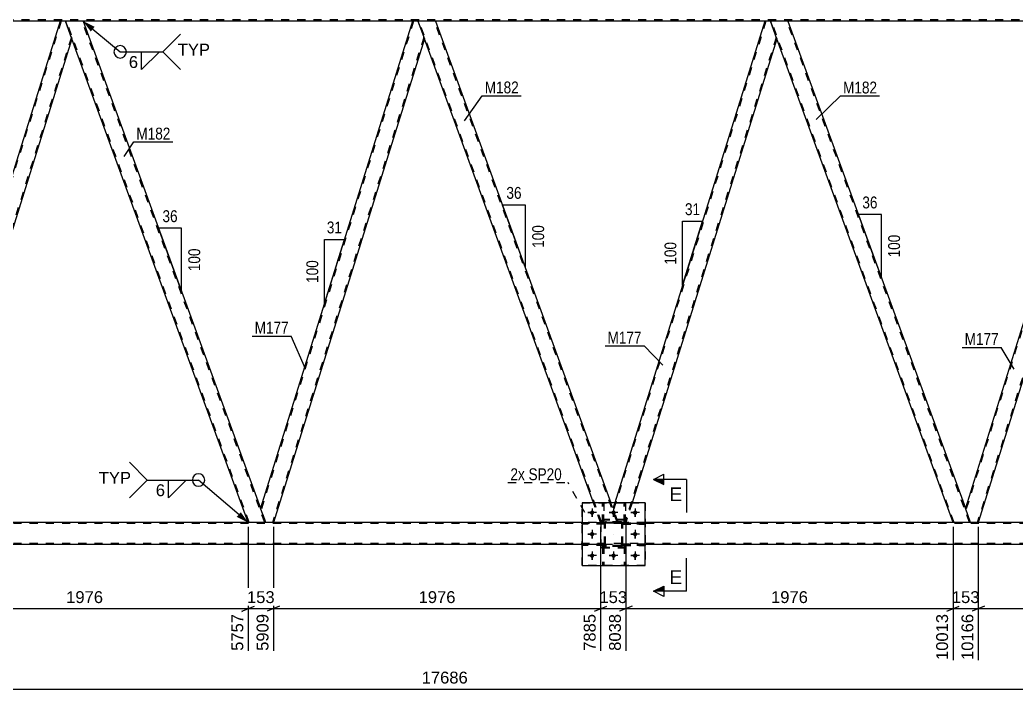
# Model space of a CAD drawing. Header units: millimetres. Extents: x 0 to 841, y 0 to 594.
# Drawn here: x 300 to 540.6, y 267.3 to 429.1 of the extents above; entities that cross this region are included whole.
import ezdxf

# ---------------------------------------------------------------- set-up
doc = ezdxf.new("R2010")
doc.units = ezdxf.units.MM
doc.linetypes.add('DXK_LINE_DOT2', pattern=[3.9198, 1.9599, -1.9599])
doc.linetypes.add('DXK_LINE_DOT3', pattern=[5.9187, 2.979, -0.9799, 0.9799, -0.9799])
doc.styles.add('Arial', font='ARIAL.TTF', dxfattribs={"height": 0.2})
doc.styles.add('Arial Narrow', font='ARIALN.TTF', dxfattribs={"height": 0.2})

# ---------------------------------------------------------------- blocks, each defined once
blk = doc.blocks.new('Part-317306913-2497 - 2138')
at = {"color": 7, "linetype": 'DXK_LINE_DOT2'}
for p, q in [((446.37, 308.35), (440.37, 308.35)), ((440.37, 301.55), (440.37, 308.35)), ((446.37, 301.55), (446.37, 308.35)), ((446.37, 301.55), (440.37, 301.55))]:
    blk.add_line(p, q, dxfattribs=at)
blk = doc.blocks.new('Part-317306913-2244 - 2138')
at = {"color": 7, "linetype": 'DXK_LINE_DOT2'}
for p, q in [((719.75, 307.36), (125.49, 307.36)), ((450.97, 307.6), (435.77, 307.6)), ((719.75, 302.56), (124.86, 302.56)), ((450.97, 302.32), (435.77, 302.32))]:
    blk.add_line(p, q, dxfattribs=at)
at = {"color": 2, "linetype": 'Continuous'}
for p, q in [((435.77, 307.6), (280.7, 307.6)), ((606.04, 307.6), (450.97, 307.6)), ((435.77, 302.32), (280.7, 302.32)), ((606.04, 302.32), (450.97, 302.32))]:
    blk.add_line(p, q, dxfattribs=at)
blk = doc.blocks.new('Part-317306913-2249 - 2138')
at = {"color": 7, "linetype": 'DXK_LINE_DOT2'}
for p, q in [((709.95, 429.14), (113.88, 429.14)), ((315.23, 428.82), (309.66, 428.82)), ((400.37, 428.82), (394.79, 428.82)), ((485.5, 428.82), (479.93, 428.82))]:
    blk.add_line(p, q, dxfattribs=at)
at = {"color": 2, "linetype": 'Continuous'}
for p, q in [((309.66, 428.82), (230.1, 428.82)), ((394.79, 428.82), (315.23, 428.82)), ((479.93, 428.82), (400.37, 428.82)), ((565.06, 428.82), (485.5, 428.82))]:
    blk.add_line(p, q, dxfattribs=at)
blk = doc.blocks.new('Bolt-317306913-2206 - 2138')
at = {"linetype": 'Continuous'}
for points in [[(438.69, 310.01, -1), (437.65, 310.01, -1)], [(443.89, 310.01, -1), (442.85, 310.01, -1)], [(449.09, 310.01, -1), (448.05, 310.01, -1)], [(438.69, 304.81, -1), (437.65, 304.81, -1)], [(449.09, 304.81, -1), (448.05, 304.81, -1)], [(438.69, 299.61, -1), (437.65, 299.61, -1)], [(443.89, 299.61, -1), (442.85, 299.61, -1)], [(449.09, 299.61, -1), (448.05, 299.61, -1)]]:
    blk.add_hatch(color=1, dxfattribs=at).paths.add_polyline_path(points)
at = {"color": 1, "linetype": 'Continuous'}
for p, q in [((438.17, 311.05), (438.17, 308.97)), ((443.37, 311.05), (443.37, 308.97)), ((448.57, 311.05), (448.57, 308.97)), ((439.21, 310.01), (437.13, 310.01)), ((444.41, 310.01), (442.33, 310.01)), ((449.61, 310.01), (447.53, 310.01)), ((438.17, 305.85), (438.17, 303.77)), ((448.57, 305.85), (448.57, 303.77)), ((439.21, 304.81), (437.13, 304.81)), ((449.61, 304.81), (447.53, 304.81)), ((439.21, 299.61), (437.13, 299.61)), ((438.17, 300.65), (438.17, 298.57)), ((444.41, 299.61), (442.33, 299.61)), ((443.37, 300.65), (443.37, 298.57)), ((449.61, 299.61), (447.53, 299.61)), ((448.57, 300.65), (448.57, 298.57))]:
    blk.add_line(p, q, dxfattribs=at)
blk = doc.blocks.new('Bolt-317306913-2207 - 2138')
at = {"color": 1, "linetype": 'Continuous'}
for p, q in [((438.17, 311.05), (438.17, 310.36)), ((443.37, 311.05), (443.37, 310.36)), ((448.57, 311.05), (448.57, 310.36)), ((437.13, 310.01), (437.82, 310.01)), ((438.17, 308.97), (438.17, 309.67)), ((439.21, 310.01), (438.52, 310.01)), ((442.33, 310.01), (443.02, 310.01)), ((443.37, 308.97), (443.37, 309.67)), ((444.41, 310.01), (443.72, 310.01)), ((447.53, 310.01), (448.22, 310.01)), ((448.57, 308.97), (448.57, 309.67)), ((449.61, 310.01), (448.92, 310.01)), ((438.17, 305.85), (438.17, 305.16)), ((448.57, 305.85), (448.57, 305.16)), ((437.13, 304.81), (437.82, 304.81)), ((438.17, 303.77), (438.17, 304.47)), ((439.21, 304.81), (438.52, 304.81)), ((447.53, 304.81), (448.22, 304.81)), ((448.57, 303.77), (448.57, 304.47)), ((449.61, 304.81), (448.92, 304.81)), ((437.13, 299.61), (437.82, 299.61)), ((438.17, 300.65), (438.17, 299.96)), ((438.17, 298.57), (438.17, 299.27)), ((439.21, 299.61), (438.52, 299.61)), ((442.33, 299.61), (443.02, 299.61)), ((443.37, 300.65), (443.37, 299.96)), ((443.37, 298.57), (443.37, 299.27)), ((444.41, 299.61), (443.72, 299.61)), ((447.53, 299.61), (448.22, 299.61)), ((448.57, 300.65), (448.57, 299.96)), ((448.57, 298.57), (448.57, 299.27)), ((449.61, 299.61), (448.92, 299.61))]:
    blk.add_line(p, q, dxfattribs=at)
blk = doc.blocks.new('Part-317306913-2583 - 2138')
at = {"color": 7, "linetype": 'DXK_LINE_DOT2'}
for p, q in [((309.91, 428.82), (273.09, 310.7)), ((312.39, 424.94), (275.81, 307.6)), ((273.37, 312.41), (272.96, 311.07)), ((274.22, 307.6), (272.96, 311.07)), ((277.56, 312.41), (276.06, 307.6)), ((276.06, 307.6), (274.22, 307.6))]:
    blk.add_line(p, q, dxfattribs=at)
at = {"color": 2, "linetype": 'Continuous'}
for p, q in [((309.66, 428.82), (273.37, 312.41)), ((310.98, 428.82), (309.66, 428.82)), ((312.52, 424.57), (310.98, 428.82)), ((312.52, 424.57), (277.56, 312.41))]:
    blk.add_line(p, q, dxfattribs=at)
blk = doc.blocks.new('Part-317306913-2613 - 2138')
at = {"color": 2, "linetype": 'Continuous'}
for p, q in [((485.5, 428.82), (481.24, 428.82)), ((485.5, 428.82), (528.36, 311.07)), ((525.36, 307.6), (482.79, 424.57))]:
    blk.add_line(p, q, dxfattribs=at)
at = {"color": 7, "linetype": 'DXK_LINE_DOT2'}
for p, q in [((481.24, 428.82), (482.79, 424.57)), ((525.62, 307.6), (481.5, 428.82)), ((481.5, 428.82), (481.52, 428.82)), ((529.37, 307.6), (485.25, 428.82)), ((529.62, 307.6), (528.36, 311.07)), ((529.62, 307.6), (525.36, 307.6))]:
    blk.add_line(p, q, dxfattribs=at)
blk = doc.blocks.new('Part-317306913-2473 - 2138')
at = {"color": 2, "linetype": 'Continuous'}
for p, q in [((450.97, 312.41), (435.77, 312.41)), ((435.77, 312.41), (435.77, 297.21)), ((450.97, 297.21), (450.97, 312.41)), ((435.77, 297.21), (450.97, 297.21))]:
    blk.add_line(p, q, dxfattribs=at)
blk = doc.blocks.new('Part-317306913-2478 - 2138')
at = {"color": 7, "linetype": 'DXK_LINE_DOT2'}
for p, q in [((435.77, 297.21), (435.77, 312.41)), ((435.77, 312.41), (450.97, 312.41)), ((450.97, 312.41), (450.97, 297.21)), ((450.97, 297.21), (435.77, 297.21))]:
    blk.add_line(p, q, dxfattribs=at)
blk = doc.blocks.new('Part-317306913-2479 - 2138')
at = {"color": 7, "linetype": 'DXK_LINE_DOT2'}
for p, q in [((445.57, 307.25), (445.57, 307.57)), ((445.57, 307.57), (450.97, 307.57)), ((450.97, 307.25), (445.57, 307.25)), ((446.17, 307.25), (446.17, 307.57)), ((450.97, 307.57), (450.97, 307.25))]:
    blk.add_line(p, q, dxfattribs=at)
blk = doc.blocks.new('Part-317306913-2480 - 2138')
at = {"color": 7, "linetype": 'DXK_LINE_DOT2'}
for p, q in [((445.57, 302.05), (445.57, 302.37)), ((445.57, 302.37), (450.97, 302.37)), ((450.97, 302.05), (445.57, 302.05)), ((446.17, 302.05), (446.17, 302.37)), ((450.97, 302.37), (450.97, 302.05))]:
    blk.add_line(p, q, dxfattribs=at)
blk = doc.blocks.new('Part-317306913-2481 - 2138')
at = {"color": 7, "linetype": 'DXK_LINE_DOT2'}
for p, q in [((441.17, 307.57), (435.77, 307.57)), ((435.77, 307.25), (435.77, 307.57)), ((441.17, 307.25), (435.77, 307.25)), ((440.57, 307.25), (440.57, 307.57)), ((441.17, 307.57), (441.17, 307.25))]:
    blk.add_line(p, q, dxfattribs=at)
blk = doc.blocks.new('Part-317306913-2482 - 2138')
at = {"color": 7, "linetype": 'DXK_LINE_DOT2'}
for p, q in [((441.17, 302.37), (435.77, 302.37)), ((435.77, 302.05), (435.77, 302.37)), ((441.17, 302.05), (435.77, 302.05)), ((440.57, 302.05), (440.57, 302.37)), ((441.17, 302.37), (441.17, 302.05))]:
    blk.add_line(p, q, dxfattribs=at)
blk = doc.blocks.new('Part-317306913-2483 - 2138')
at = {"color": 2, "linetype": 'Continuous'}
for p, q in [((440.72, 312.41), (440.72, 312.41)), ((441.04, 312.41), (440.72, 312.41)), ((441.04, 312.41), (441.04, 312.41))]:
    blk.add_line(p, q, dxfattribs=at)
at = {"color": 7, "linetype": 'DXK_LINE_DOT2'}
for p, q in [((440.72, 307.57), (440.72, 312.41)), ((441.04, 307.57), (441.04, 312.41)), ((440.72, 308.17), (441.04, 308.17)), ((441.04, 307.57), (440.72, 307.57))]:
    blk.add_line(p, q, dxfattribs=at)
blk = doc.blocks.new('Part-317306913-2484 - 2138')
at = {"color": 2, "linetype": 'Continuous'}
for p, q in [((445.92, 312.41), (445.92, 312.41)), ((446.24, 312.41), (445.92, 312.41)), ((446.24, 312.41), (446.24, 312.41))]:
    blk.add_line(p, q, dxfattribs=at)
at = {"color": 7, "linetype": 'DXK_LINE_DOT2'}
for p, q in [((445.92, 307.57), (445.92, 312.41)), ((446.24, 307.57), (446.24, 312.41)), ((445.92, 308.17), (446.24, 308.17)), ((446.24, 307.57), (445.92, 307.57))]:
    blk.add_line(p, q, dxfattribs=at)
blk = doc.blocks.new('Part-317306913-2485 - 2138')
at = {"color": 7, "linetype": 'DXK_LINE_DOT2'}
for p, q in [((441.04, 302.05), (440.72, 302.05)), ((440.72, 302.05), (440.72, 297.21)), ((440.72, 301.45), (441.04, 301.45)), ((441.04, 302.05), (441.04, 297.21)), ((440.72, 297.21), (441.04, 297.21))]:
    blk.add_line(p, q, dxfattribs=at)
blk = doc.blocks.new('Part-317306913-2486 - 2138')
at = {"color": 7, "linetype": 'DXK_LINE_DOT2'}
for p, q in [((446.24, 302.05), (445.92, 302.05)), ((445.92, 302.05), (445.92, 297.21)), ((445.92, 301.45), (446.24, 301.45)), ((446.24, 302.05), (446.24, 297.21)), ((445.92, 297.21), (446.24, 297.21))]:
    blk.add_line(p, q, dxfattribs=at)
blk = doc.blocks.new('Part-317306913-2487 - 2138')
at = {"color": 7, "linetype": 'DXK_LINE_DOT2'}
for p, q in [((441.17, 307.33), (441.21, 307.52)), ((441.21, 307.52), (441.17, 307.33)), ((441.17, 302.29), (441.17, 307.33)), ((441.41, 307.33), (441.43, 307.42)), ((441.41, 302.29), (441.41, 307.33)), ((441.43, 307.42), (441.48, 307.5)), ((441.47, 307.78), (441.65, 307.81)), ((441.65, 307.81), (441.47, 307.78)), ((441.48, 307.5), (441.56, 307.55)), ((441.56, 307.55), (441.65, 307.57)), ((445.09, 307.81), (441.65, 307.81)), ((441.65, 307.57), (445.09, 307.57)), ((445.09, 307.81), (445.27, 307.78)), ((445.27, 307.78), (445.09, 307.81)), ((445.09, 307.57), (445.18, 307.55)), ((445.18, 307.55), (445.26, 307.5)), ((445.26, 307.5), (445.31, 307.42)), ((445.31, 307.42), (445.33, 307.33)), ((445.33, 302.29), (445.33, 307.33)), ((445.53, 307.52), (445.57, 307.33)), ((445.57, 307.33), (445.53, 307.52)), ((445.57, 302.29), (445.57, 307.33)), ((441.21, 302.11), (441.17, 302.29)), ((441.17, 302.29), (441.21, 302.11)), ((441.43, 302.2), (441.41, 302.29)), ((441.48, 302.12), (441.43, 302.2)), ((441.65, 301.81), (441.47, 301.85)), ((441.47, 301.85), (441.65, 301.81)), ((441.56, 302.07), (441.48, 302.12)), ((441.65, 302.05), (441.56, 302.07)), ((445.09, 302.05), (441.65, 302.05)), ((445.09, 301.81), (441.65, 301.81)), ((445.18, 302.07), (445.09, 302.05)), ((445.27, 301.85), (445.09, 301.81)), ((445.09, 301.81), (445.27, 301.85)), ((445.26, 302.12), (445.18, 302.07)), ((445.31, 302.2), (445.26, 302.12)), ((445.33, 302.29), (445.31, 302.2)), ((445.57, 302.29), (445.53, 302.11)), ((445.53, 302.11), (445.57, 302.29))]:
    blk.add_line(p, q, dxfattribs=at)
at = {"color": 7, "linetype": 'DXK_LINE_DOT3'}
blk.add_line((443.37, 304.81), (443.37, 304.81), dxfattribs=at)
at = {"color": 7, "linetype": 'DXK_LINE_DOT2'}
for centre, start, end in [((441.65, 307.33), 112.5, 157.5), ((441.65, 307.33), 112.5, 157.5), ((445.09, 307.33), 22.5, 67.5), ((445.09, 307.33), 22.5, 67.5), ((441.65, 302.29), 202.5, 247.5), ((441.65, 302.29), 202.5, 247.5), ((445.09, 302.29), 292.5, 337.5), ((445.09, 302.29), 292.5, 337.5)]:
    blk.add_arc(centre, 0.48, start, end, dxfattribs=at)
blk = doc.blocks.new('Part-317306913-2488 - 2138')
at = {"color": 7, "linetype": 'DXK_LINE_DOT2'}
for p, q in [((450.97, 307.57), (445.57, 307.57)), ((445.57, 307.57), (445.57, 307.25)), ((445.57, 307.25), (450.97, 307.25)), ((446.17, 307.25), (446.17, 307.57)), ((450.97, 307.25), (450.97, 307.57))]:
    blk.add_line(p, q, dxfattribs=at)
blk = doc.blocks.new('Part-317306913-2489 - 2138')
at = {"color": 7, "linetype": 'DXK_LINE_DOT2'}
for p, q in [((450.97, 302.37), (445.57, 302.37)), ((445.57, 302.37), (445.57, 302.05)), ((445.57, 302.05), (450.97, 302.05)), ((446.17, 302.05), (446.17, 302.37)), ((450.97, 302.05), (450.97, 302.37))]:
    blk.add_line(p, q, dxfattribs=at)
blk = doc.blocks.new('Part-317306913-2623 - 2138')
at = {"color": 2, "linetype": 'Continuous'}
for p, q in [((315.23, 428.82), (310.98, 428.82)), ((315.23, 428.82), (358.09, 311.07)), ((355.1, 307.6), (312.52, 424.57))]:
    blk.add_line(p, q, dxfattribs=at)
at = {"color": 7, "linetype": 'DXK_LINE_DOT2'}
for p, q in [((310.98, 428.82), (312.52, 424.57)), ((355.35, 307.6), (311.23, 428.82)), ((311.23, 428.82), (311.25, 428.82)), ((359.1, 307.6), (314.98, 428.82)), ((359.35, 307.6), (358.09, 311.07)), ((359.35, 307.6), (355.1, 307.6))]:
    blk.add_line(p, q, dxfattribs=at)
blk = doc.blocks.new('Part-317306913-2490 - 2138')
at = {"color": 7, "linetype": 'DXK_LINE_DOT2'}
for p, q in [((441.17, 307.57), (435.77, 307.57)), ((435.77, 307.57), (435.77, 307.25)), ((441.17, 307.25), (435.77, 307.25)), ((440.57, 307.25), (440.57, 307.57)), ((441.17, 307.25), (441.17, 307.57))]:
    blk.add_line(p, q, dxfattribs=at)
blk = doc.blocks.new('Part-317306913-2491 - 2138')
at = {"color": 7, "linetype": 'DXK_LINE_DOT2'}
for p, q in [((441.17, 302.37), (435.77, 302.37)), ((435.77, 302.37), (435.77, 302.05)), ((441.17, 302.05), (435.77, 302.05)), ((440.57, 302.05), (440.57, 302.37)), ((441.17, 302.05), (441.17, 302.37))]:
    blk.add_line(p, q, dxfattribs=at)
blk = doc.blocks.new('Part-317306913-2573 - 2138')
at = {"color": 7, "linetype": 'DXK_LINE_DOT2'}
for p, q in [((480.18, 428.82), (443.36, 310.7)), ((482.66, 424.94), (446.08, 307.6)), ((443.64, 312.41), (443.22, 311.07)), ((444.49, 307.6), (443.22, 311.07)), ((447.83, 312.41), (446.33, 307.6)), ((446.33, 307.6), (444.49, 307.6))]:
    blk.add_line(p, q, dxfattribs=at)
at = {"color": 2, "linetype": 'Continuous'}
for p, q in [((479.93, 428.82), (443.64, 312.41)), ((481.24, 428.82), (479.93, 428.82)), ((482.79, 424.57), (481.24, 428.82)), ((482.79, 424.57), (447.83, 312.41))]:
    blk.add_line(p, q, dxfattribs=at)
blk = doc.blocks.new('Part-317306913-2492 - 2138')
at = {"color": 7, "linetype": 'DXK_LINE_DOT2'}
for p, q in [((440.72, 307.57), (440.72, 312.41)), ((440.72, 312.41), (441.04, 312.41)), ((441.04, 312.41), (441.04, 307.57)), ((440.72, 308.17), (441.04, 308.17)), ((441.04, 307.57), (440.72, 307.57))]:
    blk.add_line(p, q, dxfattribs=at)
blk = doc.blocks.new('Part-317306913-2493 - 2138')
at = {"color": 7, "linetype": 'DXK_LINE_DOT2'}
for p, q in [((445.92, 307.57), (445.92, 312.41)), ((445.92, 312.41), (446.24, 312.41)), ((446.24, 312.41), (446.24, 307.57)), ((445.92, 308.17), (446.24, 308.17)), ((446.24, 307.57), (445.92, 307.57))]:
    blk.add_line(p, q, dxfattribs=at)
blk = doc.blocks.new('Part-317306913-2494 - 2138')
at = {"color": 7, "linetype": 'DXK_LINE_DOT2'}
for p, q in [((440.72, 302.05), (441.04, 302.05)), ((440.72, 302.05), (440.72, 297.21)), ((440.72, 301.45), (441.04, 301.45)), ((441.04, 302.05), (441.04, 297.21)), ((441.04, 297.21), (440.72, 297.21))]:
    blk.add_line(p, q, dxfattribs=at)
blk = doc.blocks.new('Part-317306913-2495 - 2138')
at = {"color": 7, "linetype": 'DXK_LINE_DOT2'}
for p, q in [((445.92, 302.05), (446.24, 302.05)), ((445.92, 302.05), (445.92, 297.21)), ((445.92, 301.45), (446.24, 301.45)), ((446.24, 302.05), (446.24, 297.21)), ((446.24, 297.21), (445.92, 297.21))]:
    blk.add_line(p, q, dxfattribs=at)
blk = doc.blocks.new('Part-317306913-2496 - 2138')
at = {"color": 7, "linetype": 'DXK_LINE_DOT2'}
for p, q in [((441.17, 307.33), (441.21, 307.52)), ((441.21, 307.52), (441.17, 307.33)), ((441.17, 302.29), (441.17, 307.33)), ((441.41, 307.33), (441.43, 307.42)), ((441.41, 302.29), (441.41, 307.33)), ((441.43, 307.42), (441.48, 307.5)), ((441.47, 307.78), (441.65, 307.81)), ((441.65, 307.81), (441.47, 307.78)), ((441.48, 307.5), (441.56, 307.55)), ((441.56, 307.55), (441.65, 307.57)), ((445.09, 307.81), (441.65, 307.81)), ((441.65, 307.57), (445.09, 307.57)), ((445.09, 307.81), (445.27, 307.78)), ((445.27, 307.78), (445.09, 307.81)), ((445.09, 307.57), (445.18, 307.55)), ((445.18, 307.55), (445.26, 307.5)), ((445.26, 307.5), (445.31, 307.42)), ((445.31, 307.42), (445.33, 307.33)), ((445.33, 302.29), (445.33, 307.33)), ((445.53, 307.52), (445.57, 307.33)), ((445.57, 307.33), (445.53, 307.52)), ((445.57, 302.29), (445.57, 307.33)), ((441.21, 302.11), (441.17, 302.29)), ((441.17, 302.29), (441.21, 302.11)), ((441.43, 302.2), (441.41, 302.29)), ((441.48, 302.12), (441.43, 302.2)), ((441.65, 301.81), (441.47, 301.85)), ((441.47, 301.85), (441.65, 301.81)), ((441.56, 302.07), (441.48, 302.12)), ((441.65, 302.05), (441.56, 302.07)), ((445.09, 302.05), (441.65, 302.05)), ((445.09, 301.81), (441.65, 301.81)), ((445.18, 302.07), (445.09, 302.05)), ((445.27, 301.85), (445.09, 301.81)), ((445.09, 301.81), (445.27, 301.85)), ((445.26, 302.12), (445.18, 302.07)), ((445.31, 302.2), (445.26, 302.12)), ((445.33, 302.29), (445.31, 302.2)), ((445.57, 302.29), (445.53, 302.11)), ((445.53, 302.11), (445.57, 302.29))]:
    blk.add_line(p, q, dxfattribs=at)
at = {"color": 7, "linetype": 'DXK_LINE_DOT3'}
blk.add_line((443.37, 304.81), (443.37, 304.81), dxfattribs=at)
at = {"color": 7, "linetype": 'DXK_LINE_DOT2'}
for centre, start, end in [((441.65, 307.33), 112.5, 157.5), ((441.65, 307.33), 112.5, 157.5), ((445.09, 307.33), 22.5, 67.5), ((445.09, 307.33), 22.5, 67.5), ((441.65, 302.29), 202.5, 247.5), ((441.65, 302.29), 202.5, 247.5), ((445.09, 302.29), 292.5, 337.5), ((445.09, 302.29), 292.5, 337.5)]:
    blk.add_arc(centre, 0.48, start, end, dxfattribs=at)
blk = doc.blocks.new('Part-317306913-2498 - 2138')
at = {"color": 7, "linetype": 'DXK_LINE_DOT2'}
for p, q in [((446.37, 308.21), (440.37, 308.21)), ((440.37, 301.41), (440.37, 308.21)), ((446.37, 301.41), (446.37, 308.21)), ((446.37, 301.41), (440.37, 301.41))]:
    blk.add_line(p, q, dxfattribs=at)
blk = doc.blocks.new('Part-317306913-2568 - 2138')
at = {"color": 2, "linetype": 'Continuous'}
for p, q in [((565.06, 428.82), (528.36, 311.07)), ((566.38, 428.82), (565.06, 428.82)), ((566.38, 428.82), (567.93, 424.57)), ((567.93, 424.57), (531.47, 307.6)), ((529.62, 307.6), (528.36, 311.07))]:
    blk.add_line(p, q, dxfattribs=at)
at = {"color": 7, "linetype": 'DXK_LINE_DOT2'}
for p, q in [((565.31, 428.82), (528.49, 310.7)), ((567.79, 424.94), (531.21, 307.6)), ((531.47, 307.6), (529.62, 307.6))]:
    blk.add_line(p, q, dxfattribs=at)
blk = doc.blocks.new('Part-317306913-2578 - 2138')
at = {"color": 2, "linetype": 'Continuous'}
for p, q in [((394.79, 428.82), (358.09, 311.07)), ((396.11, 428.82), (394.79, 428.82)), ((396.11, 428.82), (397.66, 424.57)), ((397.66, 424.57), (361.2, 307.6)), ((359.35, 307.6), (358.09, 311.07))]:
    blk.add_line(p, q, dxfattribs=at)
at = {"color": 7, "linetype": 'DXK_LINE_DOT2'}
for p, q in [((395.04, 428.82), (358.22, 310.7)), ((397.52, 424.94), (360.95, 307.6)), ((361.2, 307.6), (359.35, 307.6))]:
    blk.add_line(p, q, dxfattribs=at)
blk = doc.blocks.new('Part-317306913-2618 - 2138')
at = {"color": 2, "linetype": 'Continuous'}
for p, q in [((400.37, 428.82), (396.11, 428.82)), ((400.37, 428.82), (442.73, 312.41)), ((438.48, 312.41), (397.66, 424.57))]:
    blk.add_line(p, q, dxfattribs=at)
at = {"color": 7, "linetype": 'DXK_LINE_DOT2'}
for p, q in [((396.11, 428.82), (397.66, 424.57)), ((440.49, 307.6), (396.37, 428.82)), ((396.37, 428.82), (396.38, 428.82)), ((444.23, 307.6), (400.11, 428.82)), ((440.23, 307.6), (438.48, 312.41)), ((444.49, 307.6), (442.73, 312.41)), ((444.49, 307.6), (440.23, 307.6))]:
    blk.add_line(p, q, dxfattribs=at)
blk = doc.blocks.new('StraightDimension-317306913-8063 - 2138')
at = {"color": 7, "linetype": 'Continuous'}
for p, q in [((525.36, 306.6), (525.36, 274.38)), ((531.47, 306.6), (531.47, 274.38)), ((523.86, 286.2), (526.86, 287.4)), ((525.36, 286.8), (531.47, 286.8)), ((532.97, 287.4), (529.97, 286.2))]:
    blk.add_line(p, q, dxfattribs=at)
at = {"color": 0}
blk.add_wipeout([(532.35, 287.55), (532.35, 291.75), (524.48, 291.75), (524.48, 287.55)], dxfattribs=at)
at = {"color": 0, "linetype": 'Continuous'}
blk.add_wipeout([(530.87, 286.1), (526.67, 286.1), (526.67, 273.78), (530.87, 273.78)], dxfattribs=at)
at = {"color": 3, "style": 'Arial'}
blk.add_text('153', height=2.865, dxfattribs=at).set_placement((525.08, 288.15))
at = {"color": 3, "linetype": 'Continuous', "style": 'Arial'}
blk.add_text('10166', height=2.865, rotation=90.0002, dxfattribs=at).set_placement((530.27, 274.38))
blk = doc.blocks.new('StraightDimension-317306913-8065 - 2138')
at = {"color": 7, "linetype": 'Continuous'}
for p, q in [((440.23, 306.6), (440.23, 276.6)), ((446.33, 306.6), (446.33, 276.6)), ((438.73, 286.2), (441.73, 287.4)), ((440.23, 286.8), (446.33, 286.8)), ((447.83, 287.4), (444.83, 286.2))]:
    blk.add_line(p, q, dxfattribs=at)
at = {"color": 0}
blk.add_wipeout([(447.22, 287.55), (447.22, 291.75), (439.35, 291.75), (439.35, 287.55)], dxfattribs=at)
at = {"color": 0, "linetype": 'Continuous'}
blk.add_wipeout([(445.73, 286.1), (441.53, 286.1), (441.53, 276), (445.73, 276)], dxfattribs=at)
at = {"color": 3, "style": 'Arial'}
blk.add_text('153', height=2.865, dxfattribs=at).set_placement((439.95, 288.15))
at = {"color": 3, "linetype": 'Continuous', "style": 'Arial'}
blk.add_text('8038', height=2.865, rotation=90.0002, dxfattribs=at).set_placement((445.13, 276.6))
blk = doc.blocks.new('AngleDimension-317306913-22159 - 2138')
at = {"color": 7, "linetype": 'Continuous'}
for p, q in [((506.33, 371.6), (502.51, 382.07)), ((508.06, 382.07), (502.51, 382.07)), ((508.06, 366.85), (502.51, 382.07)), ((508.06, 366.85), (508.06, 382.07))]:
    blk.add_line(p, q, dxfattribs=at)
at = {"color": 0}
for points in [[(507.71, 382.97), (507.71, 387.17), (502.86, 387.17), (502.86, 382.97)], [(513.16, 377.8), (508.96, 377.8), (508.96, 371.12), (513.16, 371.12)]]:
    blk.add_wipeout(points, dxfattribs=at)
at = {"color": 3, "style": 'Arial Narrow'}
blk.add_text('36', height=2.863, dxfattribs=at).set_placement((503.46, 383.57))
blk.add_text('100', height=2.863, rotation=90.0002, dxfattribs=at).set_placement((512.56, 371.72))
blk = doc.blocks.new('StraightDimension-317306913-8068 - 2138')
at = {"color": 7, "linetype": 'Continuous'}
for p, q in [((276.06, 306.6), (276.06, 276.6)), ((355.1, 306.6), (355.1, 276.6)), ((277.56, 287.4), (274.56, 286.2)), ((276.06, 286.8), (355.1, 286.8)), ((353.6, 286.2), (356.6, 287.4))]:
    blk.add_line(p, q, dxfattribs=at)
at = {"color": 0}
blk.add_wipeout([(320.63, 287.55), (320.63, 291.75), (310.53, 291.75), (310.53, 287.55)], dxfattribs=at)
at = {"color": 0, "linetype": 'Continuous'}
blk.add_wipeout([(354.5, 286.1), (350.3, 286.1), (350.3, 276), (354.5, 276)], dxfattribs=at)
at = {"color": 3, "style": 'Arial'}
blk.add_text('1976', height=2.865, dxfattribs=at).set_placement((311.13, 288.15))
at = {"color": 3, "linetype": 'Continuous', "style": 'Arial'}
blk.add_text('5757', height=2.865, rotation=90.0002, dxfattribs=at).set_placement((353.9, 276.6))
blk = doc.blocks.new('StraightDimension-317306913-3281 - 2138')
at = {"color": 7, "linetype": 'Continuous'}
blk.add_line((76.12, 267.35), (729.01, 267.35), dxfattribs=at)
at = {"color": 0}
blk.add_wipeout([(408.73, 268.1), (408.73, 272.3), (396.41, 272.3), (396.41, 268.1)], dxfattribs=at)
at = {"color": 3, "style": 'Arial'}
blk.add_text('17686', height=2.865, dxfattribs=at).set_placement((397.01, 268.7))
blk = doc.blocks.new('StraightDimension-317306913-8062 - 2138')
at = {"color": 7, "linetype": 'Continuous'}
for p, q in [((531.47, 306.6), (531.47, 274.38)), ((610.5, 306.6), (610.5, 274.38)), ((532.97, 287.4), (529.97, 286.2)), ((531.47, 286.8), (610.5, 286.8)), ((609, 286.2), (612, 287.4))]:
    blk.add_line(p, q, dxfattribs=at)
at = {"color": 0}
blk.add_wipeout([(576.03, 287.55), (576.03, 291.75), (565.94, 291.75), (565.94, 287.55)], dxfattribs=at)
at = {"color": 0, "linetype": 'Continuous'}
blk.add_wipeout([(609.9, 286.1), (605.7, 286.1), (605.7, 273.78), (609.9, 273.78)], dxfattribs=at)
at = {"color": 3, "style": 'Arial'}
blk.add_text('1976', height=2.865, dxfattribs=at).set_placement((566.54, 288.15))
at = {"color": 3, "linetype": 'Continuous', "style": 'Arial'}
blk.add_text('12142', height=2.865, rotation=90.0002, dxfattribs=at).set_placement((609.3, 274.38))
blk = doc.blocks.new('StraightDimension-317306913-8064 - 2138')
at = {"color": 7, "linetype": 'Continuous'}
for p, q in [((446.33, 306.6), (446.33, 276.6)), ((525.36, 306.6), (525.36, 274.38)), ((447.83, 287.4), (444.83, 286.2)), ((446.33, 286.8), (525.36, 286.8)), ((523.86, 286.2), (526.86, 287.4))]:
    blk.add_line(p, q, dxfattribs=at)
at = {"color": 0}
blk.add_wipeout([(490.9, 287.55), (490.9, 291.75), (480.8, 291.75), (480.8, 287.55)], dxfattribs=at)
at = {"color": 0, "linetype": 'Continuous'}
blk.add_wipeout([(524.76, 286.1), (520.56, 286.1), (520.56, 273.78), (524.76, 273.78)], dxfattribs=at)
at = {"color": 3, "style": 'Arial'}
blk.add_text('1976', height=2.865, dxfattribs=at).set_placement((481.4, 288.15))
at = {"color": 3, "linetype": 'Continuous', "style": 'Arial'}
blk.add_text('10013', height=2.865, rotation=90.0002, dxfattribs=at).set_placement((524.16, 274.38))
blk = doc.blocks.new('StraightDimension-317306913-8066 - 2138')
at = {"color": 7, "linetype": 'Continuous'}
for p, q in [((361.2, 306.6), (361.2, 276.6)), ((440.23, 306.6), (440.23, 276.6)), ((362.7, 287.4), (359.7, 286.2)), ((361.2, 286.8), (440.23, 286.8)), ((438.73, 286.2), (441.73, 287.4))]:
    blk.add_line(p, q, dxfattribs=at)
at = {"color": 0}
blk.add_wipeout([(405.76, 287.55), (405.76, 291.75), (395.67, 291.75), (395.67, 287.55)], dxfattribs=at)
at = {"color": 0, "linetype": 'Continuous'}
blk.add_wipeout([(439.63, 286.1), (435.43, 286.1), (435.43, 276), (439.63, 276)], dxfattribs=at)
at = {"color": 3, "style": 'Arial'}
blk.add_text('1976', height=2.865, dxfattribs=at).set_placement((396.27, 288.15))
at = {"color": 3, "linetype": 'Continuous', "style": 'Arial'}
blk.add_text('7885', height=2.865, rotation=90.0002, dxfattribs=at).set_placement((439.03, 276.6))
blk = doc.blocks.new('StraightDimension-317306913-8067 - 2138')
at = {"color": 7, "linetype": 'Continuous'}
for p, q in [((355.1, 306.6), (355.1, 276.6)), ((361.2, 306.6), (361.2, 276.6)), ((353.6, 286.2), (356.6, 287.4)), ((355.1, 286.8), (361.2, 286.8)), ((362.7, 287.4), (359.7, 286.2))]:
    blk.add_line(p, q, dxfattribs=at)
at = {"color": 0}
blk.add_wipeout([(362.08, 287.55), (362.08, 291.75), (354.21, 291.75), (354.21, 287.55)], dxfattribs=at)
at = {"color": 0, "linetype": 'Continuous'}
blk.add_wipeout([(360.6, 286.1), (356.4, 286.1), (356.4, 276), (360.6, 276)], dxfattribs=at)
at = {"color": 3, "style": 'Arial'}
blk.add_text('153', height=2.865, dxfattribs=at).set_placement((354.81, 288.15))
at = {"color": 3, "linetype": 'Continuous', "style": 'Arial'}
blk.add_text('5909', height=2.865, rotation=90.0002, dxfattribs=at).set_placement((360, 276.6))
blk = doc.blocks.new('AngleDimension-317306913-22103 - 2138')
at = {"color": 7, "linetype": 'Continuous'}
for p, q in [((337.68, 367.15), (333.46, 378.75)), ((339, 378.75), (333.46, 378.75)), ((339, 363.52), (333.46, 378.75)), ((339, 363.52), (339, 378.75))]:
    blk.add_line(p, q, dxfattribs=at)
at = {"color": 0}
for points in [[(338.65, 379.65), (338.65, 383.85), (333.8, 383.85), (333.8, 379.65)], [(344.1, 374.48), (339.9, 374.48), (339.9, 367.79), (344.1, 367.79)]]:
    blk.add_wipeout(points, dxfattribs=at)
at = {"color": 3, "style": 'Arial Narrow'}
blk.add_text('36', height=2.863, dxfattribs=at).set_placement((334.4, 380.25))
blk.add_text('100', height=2.863, rotation=90.0002, dxfattribs=at).set_placement((343.5, 368.39))
blk = doc.blocks.new('AngleDimension-317306913-22117 - 2138')
at = {"color": 7, "linetype": 'Continuous'}
for p, q in [((373.52, 376.03), (378.34, 376.03)), ((373.52, 360.56), (378.34, 376.03)), ((373.52, 360.56), (373.52, 376.03)), ((376.51, 370.17), (378.34, 376.03))]:
    blk.add_line(p, q, dxfattribs=at)
at = {"color": 0}
for points in [[(378.36, 376.93), (378.36, 381.13), (373.5, 381.13), (373.5, 376.93)], [(372.62, 371.64), (368.42, 371.64), (368.42, 364.95), (372.62, 364.95)]]:
    blk.add_wipeout(points, dxfattribs=at)
at = {"color": 3, "style": 'Arial Narrow'}
blk.add_text('31', height=2.863, dxfattribs=at).set_placement((374.1, 377.53))
blk.add_text('100', height=2.863, rotation=90.0002, dxfattribs=at).set_placement((372.02, 365.55))
blk = doc.blocks.new('AngleDimension-317306913-22131 - 2138')
at = {"color": 7, "linetype": 'Continuous'}
for p, q in [((420, 374.86), (416.54, 384.38)), ((422.08, 384.38), (416.54, 384.38)), ((422.08, 369.16), (416.54, 384.38)), ((422.08, 369.16), (422.08, 384.38))]:
    blk.add_line(p, q, dxfattribs=at)
at = {"color": 0}
for points in [[(421.74, 385.28), (421.74, 389.48), (416.88, 389.48), (416.88, 385.28)], [(427.18, 380.11), (422.98, 380.11), (422.98, 373.43), (427.18, 373.43)]]:
    blk.add_wipeout(points, dxfattribs=at)
at = {"color": 3, "style": 'Arial Narrow'}
blk.add_text('36', height=2.863, dxfattribs=at).set_placement((417.48, 385.88))
blk.add_text('100', height=2.863, rotation=90.0002, dxfattribs=at).set_placement((426.58, 374.03))
blk = doc.blocks.new('AngleDimension-317306913-22145 - 2138')
at = {"color": 7, "linetype": 'Continuous'}
for p, q in [((460.03, 380.44), (464.85, 380.44)), ((460.03, 364.97), (464.85, 380.44)), ((460.03, 364.97), (460.03, 380.44)), ((462.67, 373.47), (464.85, 380.44))]:
    blk.add_line(p, q, dxfattribs=at)
at = {"color": 0}
for points in [[(464.86, 381.34), (464.86, 385.54), (460.01, 385.54), (460.01, 381.34)], [(459.13, 376.05), (454.93, 376.05), (454.93, 369.36), (459.13, 369.36)]]:
    blk.add_wipeout(points, dxfattribs=at)
at = {"color": 3, "style": 'Arial Narrow'}
blk.add_text('31', height=2.863, dxfattribs=at).set_placement((460.61, 381.94))
blk.add_text('100', height=2.863, rotation=90.0002, dxfattribs=at).set_placement((458.53, 369.96))
blk = doc.blocks.new('WeldMark-317306913-3887 - 2138')
at = {"linetype": 'Continuous'}
blk.add_hatch(color=30, dxfattribs=at).paths.add_polyline_path([(353.31, 310.12), (355.1, 307.6), (352.33, 308.98)])
at = {"color": 3, "linetype": 'Continuous'}
for q in [(326.4, 322.18), (326.4, 313.6)]:
    blk.add_line((330.68, 317.89), q, dxfattribs=at)
at = {"color": 30, "linetype": 'Continuous'}
blk.add_line((355.1, 307.6), (343.11, 317.89), dxfattribs=at)
at = {"color": 3, "linetype": 'Continuous'}
for start, end in [(90, 270), (270, 90)]:
    blk.add_arc((343.11, 317.89), 1.5, start, end, dxfattribs=at)
at = {"color": 0}
blk.add_wipeout([(335.21, 313.79), (335.21, 317.19), (332.58, 317.19), (332.58, 313.79)], dxfattribs=at)
at = {"color": 30, "linetype": 'Continuous'}
blk.add_line((330.68, 317.89), (343.11, 317.89), dxfattribs=at)
at = {"color": 3, "linetype": 'Continuous'}
for p, q in [((335.87, 317.89), (340.15, 317.89)), ((340.15, 317.89), (335.87, 313.6)), ((335.87, 313.6), (335.87, 317.89))]:
    blk.add_line(p, q, dxfattribs=at)
at = {"color": 3, "style": 'Arial'}
blk.add_text('6', height=2.87, dxfattribs=at).set_placement((332.78, 313.99))
at = {"color": 0, "linetype": 'Continuous'}
blk.add_wipeout([(326.78, 316.99), (326.78, 319.99), (319.01, 319.99), (319.01, 316.99)], dxfattribs=at)
blk.add_wipeout([(326.78, 316.99), (326.78, 319.99), (319.01, 319.99), (319.01, 316.99)], dxfattribs=at)
at = {"color": 3, "linetype": 'Continuous', "style": 'Arial'}
blk.add_text('TYP', height=2.865, dxfattribs=at).set_placement((319.01, 316.99))
blk = doc.blocks.new('MarkSet-317306913-3957 - 2138')
at = {"color": 30, "linetype": 'DXK_LINE_DOT2'}
blk.add_line((436.44, 310.04), (432.36, 317.26), dxfattribs=at)
at = {"color": 0}
blk.add_wipeout([(421.92, 317.86), (421.92, 320.86), (418.45, 320.86), (418.45, 317.86)], dxfattribs=at)
blk.add_wipeout([(421.92, 317.86), (421.92, 320.86), (418.45, 320.86), (418.45, 317.86)], dxfattribs=at)
blk.add_wipeout([(430.86, 317.86), (430.86, 320.86), (422.82, 320.86), (422.82, 317.86)], dxfattribs=at)
blk.add_wipeout([(430.86, 317.86), (430.86, 320.86), (422.82, 320.86), (422.82, 317.86)], dxfattribs=at)
at = {"color": 30, "linetype": 'DXK_LINE_DOT2'}
blk.add_line((417.85, 317.26), (432.36, 317.26), dxfattribs=at)
at = {"color": 3, "style": 'Arial Narrow'}
for s, p in [('2x', (418.45, 317.86)), ('SP20', (422.82, 317.86))]:
    blk.add_text(s, height=2.863, dxfattribs=at).set_placement(p)
blk = doc.blocks.new('SectionMark-317306913-22228 - 2138')
at = {"linetype": 'Continuous'}
for points in [[(455.47, 318.04), (455.47, 316.79), (452.97, 318.04)], [(455.47, 292.24), (455.47, 290.99), (452.97, 290.99)]]:
    blk.add_hatch(color=6, dxfattribs=at).paths.add_polyline_path(points)
at = {"color": 6, "linetype": 'Continuous'}
for p, q in [((452.97, 318.04), (455.47, 319.29)), ((460.97, 318.04), (452.97, 318.04)), ((452.97, 318.04), (455.47, 316.79)), ((455.47, 316.79), (455.47, 319.29)), ((452.97, 290.99), (455.47, 292.24)), ((455.47, 292.24), (455.47, 289.74)), ((460.97, 290.99), (452.97, 290.99)), ((455.47, 289.74), (452.97, 290.99))]:
    blk.add_line(p, q, dxfattribs=at)
at = {"color": 0, "linetype": 'Continuous'}
for points in [[(459.97, 312.79), (459.97, 316.29), (456.86, 316.29), (456.86, 312.79)], [(459.97, 292.74), (459.97, 296.24), (456.86, 296.24), (456.86, 292.74)]]:
    blk.add_wipeout(points, dxfattribs=at)
at = {"color": 6, "linetype": 'Continuous'}
for p, q in [((460.97, 318.04), (460.97, 310.04)), ((460.97, 290.99), (460.97, 298.99))]:
    blk.add_line(p, q, dxfattribs=at)
at = {"color": 3, "linetype": 'Continuous', "style": 'Arial'}
for p in [(456.86, 312.79), (456.86, 292.74)]:
    blk.add_text('E', height=3.34, dxfattribs=at).set_placement(p)
blk = doc.blocks.new('Mark-317306913-2609 - 2138')
at = {"color": 0}
blk.add_wipeout([(507.02, 411.35), (507.02, 414.35), (498.8, 414.35), (498.8, 411.35)], dxfattribs=at)
blk.add_wipeout([(507.02, 411.35), (507.02, 414.35), (498.8, 414.35), (498.8, 411.35)], dxfattribs=at)
at = {"color": 30, "linetype": 'Continuous'}
for p, q in [((492.27, 405.09), (498.2, 410.75)), ((498.2, 410.75), (507.62, 410.75))]:
    blk.add_line(p, q, dxfattribs=at)
at = {"color": 3, "style": 'Arial Narrow'}
blk.add_text('M182', height=2.863, dxfattribs=at).set_placement((498.8, 411.35))
blk = doc.blocks.new('Mark-317306913-2569 - 2138')
at = {"color": 0}
blk.add_wipeout([(450.13, 350.9), (450.13, 353.9), (441.9, 353.9), (441.9, 350.9)], dxfattribs=at)
blk.add_wipeout([(450.13, 350.9), (450.13, 353.9), (441.9, 353.9), (441.9, 350.9)], dxfattribs=at)
at = {"color": 30, "linetype": 'Continuous'}
for p in [(441.3, 350.3), (455.27, 345.66)]:
    blk.add_line(p, (450.73, 350.3), dxfattribs=at)
at = {"color": 3, "style": 'Arial Narrow'}
blk.add_text('M177', height=2.863, dxfattribs=at).set_placement((441.9, 350.9))
blk = doc.blocks.new('Mark-317306913-2564 - 2138')
at = {"color": 0}
blk.add_wipeout([(536.39, 350.55), (536.39, 353.55), (528.17, 353.55), (528.17, 350.55)], dxfattribs=at)
blk.add_wipeout([(536.39, 350.55), (536.39, 353.55), (528.17, 353.55), (528.17, 350.55)], dxfattribs=at)
at = {"color": 30, "linetype": 'Continuous'}
for p in [(527.57, 349.95), (540.12, 344.72)]:
    blk.add_line(p, (536.99, 349.95), dxfattribs=at)
at = {"color": 3, "style": 'Arial Narrow'}
blk.add_text('M177', height=2.863, dxfattribs=at).set_placement((528.17, 350.55))
blk = doc.blocks.new('Mark-317306913-2574 - 2138')
at = {"color": 0}
blk.add_wipeout([(364.88, 353.3), (364.88, 356.3), (356.66, 356.3), (356.66, 353.3)], dxfattribs=at)
blk.add_wipeout([(364.88, 353.3), (364.88, 356.3), (356.66, 356.3), (356.66, 353.3)], dxfattribs=at)
at = {"color": 30, "linetype": 'Continuous'}
for p in [(356.06, 352.7), (368.96, 344.77)]:
    blk.add_line(p, (365.48, 352.7), dxfattribs=at)
at = {"color": 3, "style": 'Arial Narrow'}
blk.add_text('M177', height=2.863, dxfattribs=at).set_placement((356.66, 353.3))
blk = doc.blocks.new('Mark-317306913-2614 - 2138')
at = {"color": 0}
blk.add_wipeout([(420.47, 411.38), (420.47, 414.38), (412.24, 414.38), (412.24, 411.38)], dxfattribs=at)
blk.add_wipeout([(420.47, 411.38), (420.47, 414.38), (412.24, 414.38), (412.24, 411.38)], dxfattribs=at)
at = {"color": 30, "linetype": 'Continuous'}
for p, q in [((407.37, 404.73), (411.64, 410.78)), ((411.64, 410.78), (421.07, 410.78))]:
    blk.add_line(p, q, dxfattribs=at)
at = {"color": 3, "style": 'Arial Narrow'}
blk.add_text('M182', height=2.863, dxfattribs=at).set_placement((412.24, 411.38))
blk = doc.blocks.new('Mark-317306913-2619 - 2138')
at = {"color": 0}
blk.add_wipeout([(336.31, 400.22), (336.31, 403.22), (328.09, 403.22), (328.09, 400.22)], dxfattribs=at)
blk.add_wipeout([(336.31, 400.22), (336.31, 403.22), (328.09, 403.22), (328.09, 400.22)], dxfattribs=at)
at = {"color": 30, "linetype": 'Continuous'}
for p, q in [((325.12, 396.13), (327.49, 399.62)), ((327.49, 399.62), (336.91, 399.62))]:
    blk.add_line(p, q, dxfattribs=at)
at = {"color": 3, "style": 'Arial Narrow'}
blk.add_text('M182', height=2.863, dxfattribs=at).set_placement((328.09, 400.22))
blk = doc.blocks.new('WeldMark-317306913-3896 - 2138')
at = {"linetype": 'Continuous'}
blk.add_hatch(color=30, dxfattribs=at).paths.add_polyline_path([(317.07, 426.33), (315.23, 428.82), (318.02, 427.48)])
at = {"color": 30, "linetype": 'Continuous'}
blk.add_line((315.23, 428.82), (324.17, 421.42), dxfattribs=at)
at = {"color": 3, "linetype": 'Continuous'}
for q in [(338.78, 425.71), (338.78, 417.14)]:
    blk.add_line((334.49, 421.42), q, dxfattribs=at)
blk.add_arc((324.17, 421.42), 1.5, 90, 270, dxfattribs=at)
at = {"color": 0}
blk.add_wipeout([(328.69, 417.32), (328.69, 420.72), (326.07, 420.72), (326.07, 417.32)], dxfattribs=at)
at = {"color": 30, "linetype": 'Continuous'}
blk.add_line((324.17, 421.42), (334.49, 421.42), dxfattribs=at)
at = {"color": 3, "linetype": 'Continuous'}
for p, q in [((329.35, 421.42), (333.64, 421.42)), ((333.64, 421.42), (329.35, 417.14)), ((329.35, 417.14), (329.35, 421.42))]:
    blk.add_line(p, q, dxfattribs=at)
blk.add_arc((324.17, 421.42), 1.5, 270, 90, dxfattribs=at)
at = {"color": 3, "style": 'Arial'}
blk.add_text('6', height=2.87, dxfattribs=at).set_placement((326.27, 417.52))
at = {"color": 0, "linetype": 'Continuous'}
blk.add_wipeout([(345.87, 420.52), (345.87, 423.52), (338.09, 423.52), (338.09, 420.52)], dxfattribs=at)
blk.add_wipeout([(345.87, 420.52), (345.87, 423.52), (338.09, 423.52), (338.09, 420.52)], dxfattribs=at)
at = {"color": 3, "linetype": 'Continuous', "style": 'Arial'}
blk.add_text('TYP', height=2.865, dxfattribs=at).set_placement((338.09, 420.52))

msp = doc.modelspace()

# ---------------------------------------------------------------- block references
for name in ['Part-317306913-2249 - 2138', 'Part-317306913-2583 - 2138', 'Part-317306913-2623 - 2138', 'Part-317306913-2578 - 2138', 'Part-317306913-2618 - 2138', 'Part-317306913-2573 - 2138', 'Part-317306913-2613 - 2138', 'Part-317306913-2568 - 2138', 'Part-317306913-2473 - 2138', 'Part-317306913-2478 - 2138', 'Bolt-317306913-2206 - 2138', 'Bolt-317306913-2207 - 2138', 'Part-317306913-2483 - 2138', 'Part-317306913-2492 - 2138', 'Part-317306913-2484 - 2138', 'Part-317306913-2493 - 2138', 'Part-317306913-2497 - 2138', 'Part-317306913-2498 - 2138', 'Part-317306913-2244 - 2138', 'Part-317306913-2481 - 2138', 'Part-317306913-2490 - 2138', 'Part-317306913-2487 - 2138', 'Part-317306913-2496 - 2138', 'Part-317306913-2479 - 2138', 'Part-317306913-2488 - 2138', 'Part-317306913-2482 - 2138', 'Part-317306913-2491 - 2138', 'Part-317306913-2485 - 2138', 'Part-317306913-2494 - 2138', 'Part-317306913-2480 - 2138', 'Part-317306913-2489 - 2138', 'Part-317306913-2486 - 2138', 'Part-317306913-2495 - 2138']:
    msp.add_blockref(name, (0, 0))

# ---------------------------------------------------------------- next in the draw order: block references
for name in ['AngleDimension-317306913-22159 - 2138', 'StraightDimension-317306913-8068 - 2138', 'StraightDimension-317306913-8065 - 2138', 'StraightDimension-317306913-8063 - 2138']:
    msp.add_blockref(name, (0, 0))

# ---------------------------------------------------------------- next in the draw order: block references
msp.add_blockref('StraightDimension-317306913-3281 - 2138', (0, 0))

# ---------------------------------------------------------------- next in the draw order: block references
for name in ['WeldMark-317306913-3896 - 2138', 'Mark-317306913-2614 - 2138', 'Mark-317306913-2609 - 2138', 'Mark-317306913-2619 - 2138', 'AngleDimension-317306913-22131 - 2138', 'AngleDimension-317306913-22145 - 2138', 'AngleDimension-317306913-22103 - 2138', 'AngleDimension-317306913-22117 - 2138', 'Mark-317306913-2574 - 2138', 'Mark-317306913-2569 - 2138', 'Mark-317306913-2564 - 2138', 'MarkSet-317306913-3957 - 2138', 'StraightDimension-317306913-8066 - 2138', 'StraightDimension-317306913-8064 - 2138', 'StraightDimension-317306913-8062 - 2138']:
    msp.add_blockref(name, (0, 0))

# ---------------------------------------------------------------- next in the draw order: block references
for name in ['SectionMark-317306913-22228 - 2138', 'StraightDimension-317306913-8067 - 2138']:
    msp.add_blockref(name, (0, 0))

# ---------------------------------------------------------------- next in the draw order: block references
msp.add_blockref('WeldMark-317306913-3887 - 2138', (0, 0))

doc.saveas('drawing.dxf')
